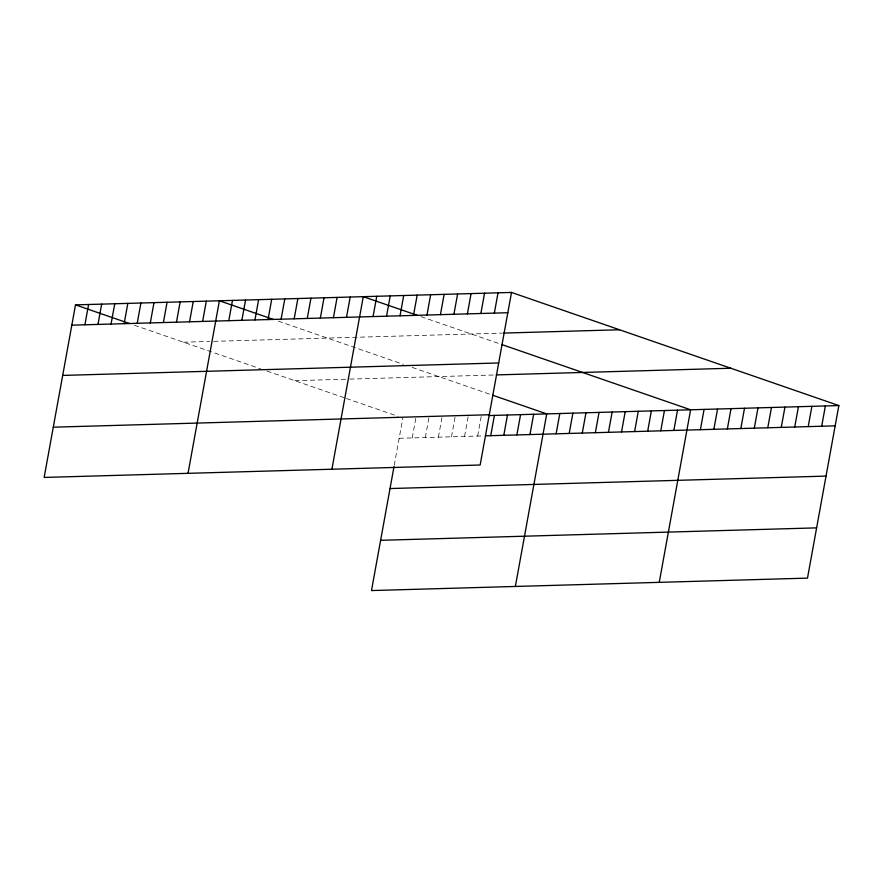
<?xml version="1.0" encoding="UTF-8"?>
<svg xmlns="http://www.w3.org/2000/svg" width="883" height="883" viewBox="0 0 883 883"><rect width="100%" height="100%" fill="white"/><g stroke="black" fill="none" stroke-linecap="round" stroke-linejoin="round"><path stroke-width="0.66" stroke-dasharray="4.42 3.31" d="M394.237 465.341L402.847 418.001M412.24 437.913L415.926 417.626M425.319 437.538L429.006 417.262M438.398 437.173L442.085 416.886M451.478 436.798L455.164 416.511M464.557 436.423L468.244 416.136M477.637 436.047L481.323 415.761M183.532 342.207L209.69 341.467M213.62 341.346L502.295 333.112M294.823 380.672L347.14 379.182M349.756 379.105L494.955 374.966M399.16 438.288L482.869 435.904M420.97 316.611L499.116 343.619M278.311 321.136L403.299 364.326M412.151 367.383L491.489 394.811M134.426 325.242L260.673 368.873M266.997 371.059L345.154 398.067M346.379 398.487L397.935 416.301"/><path stroke-width="1.32" d="M511.511 292.439L75.508 304.878L44.15 477.438L480.153 464.999L511.511 292.439L838.85 405.562L807.492 578.122L371.489 590.561L394.006 466.632M84.9 324.789L88.587 304.503M97.98 324.414L101.666 304.127M111.059 324.039L114.746 303.763M124.139 323.675L127.825 303.388M137.218 323.299L140.905 303.012M150.309 322.924L153.995 302.637M163.388 322.549L167.075 302.262M176.468 322.174L180.154 301.898M189.547 321.809L193.234 301.522M202.626 321.434L206.313 301.147M188.035 473.332L219.392 300.772L273.399 319.436M228.785 320.684L232.472 300.397M241.865 320.308L245.551 300.021M254.944 319.933L258.631 299.657M268.024 319.569L271.71 299.282M281.103 319.193L284.79 298.907M294.182 318.818L297.869 298.531M307.262 318.443L310.948 298.156M320.341 318.068L324.028 297.792M333.421 317.703L337.107 297.416M346.511 317.328L350.198 297.041M331.909 469.226L363.277 296.666L417.284 315.33M373.067 316.567L376.754 296.28M386.544 316.18L390.231 295.893M400.021 315.794L403.708 295.518M413.487 315.419L417.173 295.132M426.964 315.032L430.65 294.745M440.44 314.646L444.127 294.359M453.917 314.26L457.604 293.973M467.394 313.873L471.081 293.586M480.871 313.487L484.557 293.211M494.348 313.112L498.034 292.825M490.716 435.672L494.403 415.385M503.796 435.297L507.482 415.021M516.875 434.933L520.562 414.646M529.966 434.557L533.652 414.27M515.363 586.455L546.732 413.895L492.714 395.231M556.124 433.807L559.811 413.52M569.204 433.432L572.89 413.156M582.283 433.067L585.97 412.78M595.363 432.692L599.049 412.405M608.442 432.317L612.129 412.03M621.522 431.942L625.208 411.655M634.601 431.566L638.288 411.279M647.68 431.202L651.367 410.915M660.76 430.827L664.446 410.54M673.839 430.451L677.526 410.165M659.248 582.35L690.605 409.789L501.643 344.491M700.396 429.69L704.082 409.403M713.872 429.304L717.559 409.028M727.349 428.928L731.036 408.641M740.826 428.542L744.512 408.255M754.303 428.156L757.989 407.869M767.78 427.769L771.466 407.482M781.256 427.383L784.943 407.096M794.733 426.997L798.42 406.721M808.21 426.621L811.896 406.335M821.687 426.235L825.373 405.948M71.821 325.165L507.824 312.725M503.641 333.079L619.535 329.767M62.693 375.418L498.696 362.968M496.257 374.922L730.826 368.233M53.278 427.184L489.292 414.745M489.171 415.54L838.85 405.562M485.484 435.827L835.163 425.849M390.021 488.542L826.035 476.103M380.617 540.308L816.62 527.868M75.508 304.878L129.525 323.542"/></g></svg>
